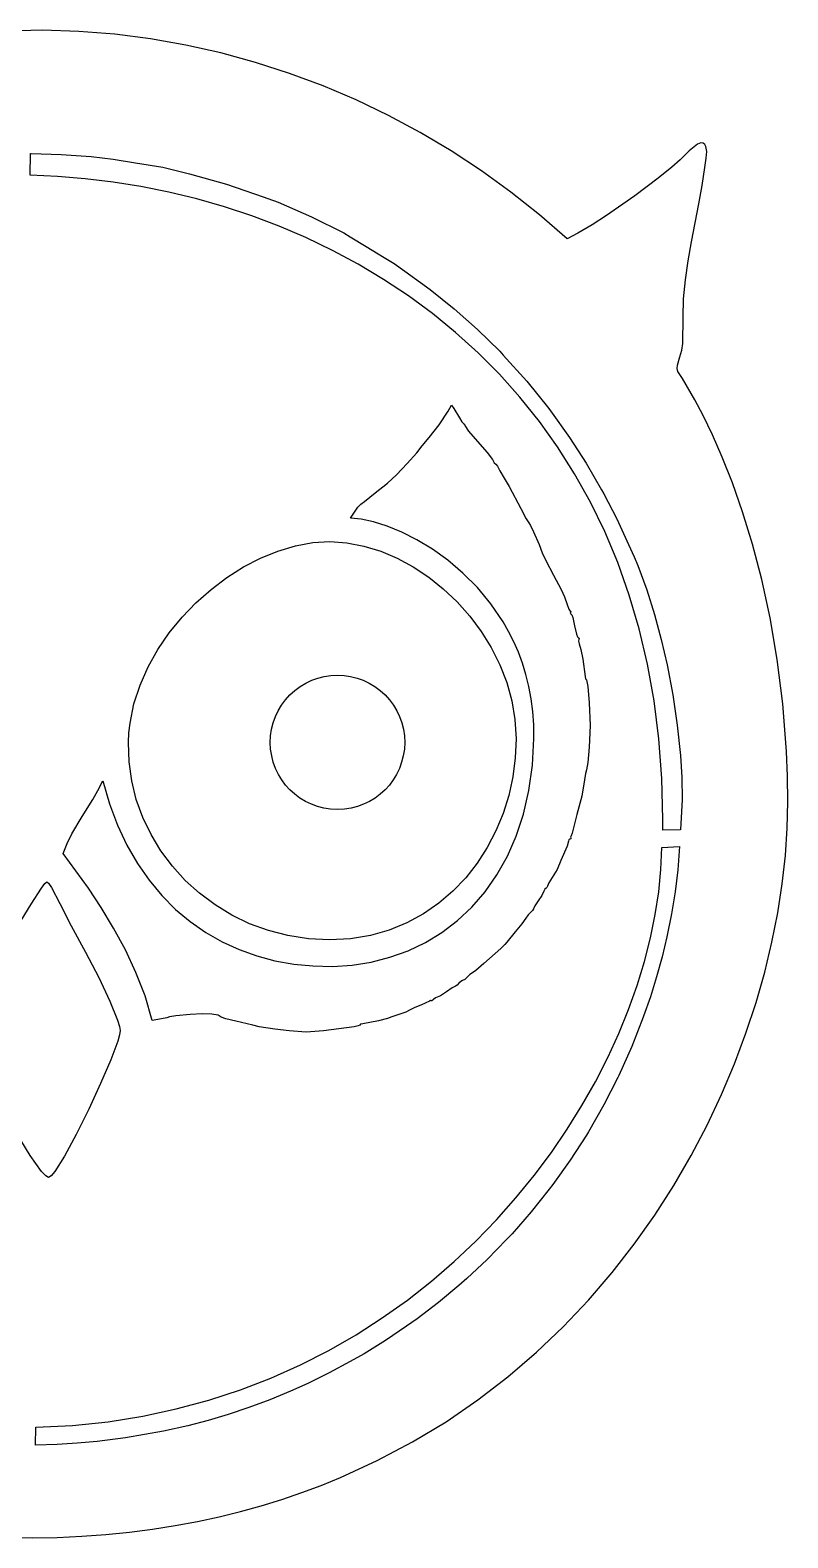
# Model space of a CAD drawing. Extents: x -361 to 19, y -168 to 213.
# Drawn here: x -171.8 to 19.1, y -167.5 to 212.6 of the extents above; entities that cross this region are included whole.
import ezdxf

# ---------------------------------------------------------------- set-up
doc = ezdxf.new("R2010")
doc.units = 0

msp = doc.modelspace()

# ---------------------------------------------------------------- linework, layer by layer
at = {"layer": 'Layer 1', "color": 4}
for p, q in [((-168.733258, 212.621371), (-177.559248, 212.405554)), ((-159.575361, 212.308867), (-168.733258, 212.621371)), ((-150.485121, 211.572359), (-159.575361, 212.308867)), ((-141.473499, 210.41761), (-150.485121, 211.572359)), ((-132.551456, 208.850384), (-141.473499, 210.41761)), ((-123.729951, 206.876443), (-132.551456, 208.850384)), ((-115.019946, 204.501552), (-123.729951, 206.876443)), ((-106.432401, 201.731472), (-115.019946, 204.501552)), ((-97.978276, 198.571969), (-106.432401, 201.731472)), ((-89.668533, 195.028805), (-97.978276, 198.571969)), ((-81.514132, 191.107743), (-89.668533, 195.028805)), ((-73.526032, 186.814547), (-81.514132, 191.107743)), ((-65.715196, 182.15498), (-73.526032, 186.814547)), ((-3.649713, 183.867181), (-5.733035, 182.189571)), ((-2.824908, 184.238899), (-3.649713, 183.867181)), ((-2.216855, 184.158879), (-2.824908, 184.238899)), ((-1.804688, 183.777772), (-2.216855, 184.158879)), ((-1.522601, 183.308636), (-1.804688, 183.777772)), ((-1.295545, 182.059663), (-1.522601, 183.308636)), ((-171.815069, 176.021777), (-171.747251, 181.48322)), ((-171.747251, 181.48322), (-171.526779, 181.486522)), ((-171.526835, 181.489833), (-163.995753, 181.287634)), ((-171.526779, 181.489824), (-171.526835, 181.489833)), ((-171.526779, 181.486522), (-171.526779, 181.489824)), ((-163.995753, 181.287634), (-156.481963, 180.742387)), ((-156.481963, 180.742387), (-156.479141, 180.742387)), ((-156.479141, 180.742387), (-150.858435, 180.063734)), ((-150.858435, 180.063734), (-145.264674, 179.192919)), ((-145.264674, 179.192919), (-138.407549, 178.109231)), ((-58.092583, 177.134805), (-65.715196, 182.15498)), ((-8.033747, 179.968132), (-10.118772, 178.044946)), ((-5.733035, 182.189571), (-8.033747, 179.968132)), ((-1.818052, 177.992622), (-1.429443, 180.318733)), ((-1.429443, 180.318733), (-1.295545, 182.059663)), ((-164.898915, 175.738383), (-171.815069, 176.021777)), ((-157.927253, 175.177137), (-164.898915, 175.738383)), ((-150.918103, 174.334902), (-157.927253, 175.177137)), ((-138.407549, 178.109231), (-131.698704, 176.408732)), ((-131.698704, 176.408732), (-122.29459, 173.779104)), ((-50.669154, 171.759786), (-58.092583, 177.134805)), ((-13.553228, 175.318609), (-19.41469, 170.884378)), ((-10.118772, 178.044946), (-13.553228, 175.318609)), ((-2.488794, 173.456812), (-1.818052, 177.992622)), ((-143.889485, 173.208542), (-150.918103, 174.334902)), ((-136.859421, 171.794921), (-143.889485, 173.208542)), ((-129.845931, 170.090904), (-136.859421, 171.794921)), ((-122.29459, 173.779104), (-113.064869, 170.598372)), ((-43.455869, 166.035686), (-50.669154, 171.759786)), ((-3.328209, 168.804343), (-2.488794, 173.456812)), ((-122.867035, 168.093354), (-129.845931, 170.090904)), ((-115.940755, 165.799135), (-122.867035, 168.093354)), ((-113.064869, 170.598372), (-111.955848, 170.196535)), ((-111.955848, 170.196535), (-109.287409, 169.229704)), ((-109.287409, 169.229704), (-100.922162, 165.587639)), ((-19.41469, 170.884378), (-26.538769, 165.879336)), ((-5.177184, 159.277139), (-3.328209, 168.804343)), ((-109.085111, 163.205112), (-115.940755, 165.799135)), ((-100.922162, 165.587639), (-92.774107, 161.488986)), ((-36.46369, 159.968269), (-43.455869, 166.035686)), ((-30.210417, 163.518099), (-33.761073, 161.440566)), ((-26.538769, 165.879336), (-30.210417, 163.518099)), ((-102.318124, 160.308147), (-109.085111, 163.205112)), ((-95.657814, 157.105106), (-102.318124, 160.308147)), ((-92.774107, 161.488986), (-91.155167, 160.503416)), ((-91.155167, 160.503416), (-87.136803, 158.057672)), ((-33.761073, 161.440566), (-36.46369, 159.968269)), ((-89.122202, 153.592852), (-95.657814, 157.105106)), ((-87.136803, 158.057672), (-84.140957, 156.234251)), ((-84.140957, 156.234251), (-83.029171, 155.557911)), ((-6.018808, 154.466257), (-5.177184, 159.277139)), ((-82.72931, 149.768249), (-89.122202, 153.592852)), ((-83.029171, 155.557911), (-80.083477, 153.764807)), ((-80.083477, 153.764807), (-77.357718, 151.880203)), ((-6.693233, 149.666423), (-6.018808, 154.466257)), ((-76.497157, 145.628162), (-82.72931, 149.768249)), ((-77.357718, 151.880203), (-71.023658, 147.256847)), ((-7.11649, 144.909564), (-6.693233, 149.666423)), ((-70.443764, 141.169453), (-76.497157, 145.628162)), ((-71.023658, 147.256847), (-64.923458, 142.34043)), ((-7.204612, 140.227606), (-7.11649, 144.909564)), ((-64.587152, 136.388987), (-70.443764, 141.169453)), ((-64.923458, 142.34043), (-59.067416, 137.13967)), ((-59.067416, 137.13967), (-53.465829, 131.66329)), ((-7.324366, 133.656912), (-7.204612, 140.227606)), ((-58.945342, 131.283629), (-64.587152, 136.388987)), ((-7.589644, 131.935685), (-7.324366, 133.656912)), ((-53.536355, 125.850241), (-58.945342, 131.283629)), ((-53.465829, 131.66329), (-52.588287, 130.671646)), ((-52.588287, 130.671646), (-46.665212, 124.092686)), ((-8.678789, 128.120513), (-8.081618, 130.236262)), ((-8.081618, 130.236262), (-7.589644, 131.935685)), ((-48.37821, 120.085689), (-53.536355, 125.850241)), ((-8.717328, 127.336677), (-8.678789, 128.120513)), ((-8.543531, 126.56187), (-8.717328, 127.336677)), ((-7.367566, 124.760589), (-8.543531, 126.56187)), ((-46.665212, 124.092686), (-41.109801, 117.204905)), ((-4.264474, 119.417316), (-7.367566, 124.760589)), ((-66.496621, 116.518597), (-65.66209, 118.034412)), ((-65.66209, 118.034412), (-65.660961, 118.035598)), ((-65.66209, 118.034412), (-65.66209, 118.034412)), ((-65.660961, 118.035598), (-65.016055, 117.22531)), ((-43.48893, 113.986835), (-48.37821, 120.085689)), ((-2.189382, 115.445823), (-4.264474, 119.417316)), ((-68.693545, 113.108657), (-66.496621, 116.518597)), ((-65.016055, 117.22531), (-63.640222, 114.916252)), ((-63.640222, 114.916252), (-63.031663, 113.857365)), ((-41.109801, 117.204905), (-40.697475, 116.632728)), ((-40.697475, 116.632728), (-35.866084, 109.925547)), ((0.128541, 110.622903), (-2.189382, 115.445823)), ((-71.260758, 109.962434), (-68.693545, 113.108657)), ((-63.031663, 113.857365), (-62.595125, 113.416946)), ((-62.595125, 113.416946), (-62.373545, 113.270674)), ((-62.373545, 113.270674), (-62.281463, 112.919191)), ((-62.281463, 112.919191), (-61.338418, 111.548184)), ((-61.338418, 111.548184), (-59.071185, 108.950441)), ((-38.886534, 107.550544), (-43.48893, 113.986835)), ((2.609645, 104.959911), (0.128541, 110.622903)), ((-74.359641, 106.08772), (-73.037347, 107.800019)), ((-73.037347, 107.800019), (-71.260758, 109.962434)), ((-59.071185, 108.950441), (-56.639845, 106.162202)), ((-34.589043, 100.773681), (-38.886534, 107.550544)), ((-35.866084, 109.925547), (-31.6718, 103.440292)), ((-79.492221, 100.542159), (-76.773169, 103.385456)), ((-76.773169, 103.385456), (-74.359641, 106.08772)), ((-56.639845, 106.162202), (-55.301995, 104.332919)), ((-55.301995, 104.332919), (-54.831798, 103.523181)), ((-54.831798, 103.523181), (-54.486739, 103.186391)), ((-54.486739, 103.186391), (-54.070518, 102.694153)), ((-54.070518, 102.694153), (-53.429507, 101.510696)), ((-31.6718, 103.440292), (-27.791312, 96.765299)), ((5.174278, 98.468205), (2.609645, 104.959911)), ((-81.73109, 98.40676), (-79.492221, 100.542159)), ((-53.429507, 101.510696), (-52.367307, 99.65421)), ((-52.367307, 99.65421), (-51.071036, 97.549768)), ((-30.614478, 93.653108), (-34.589043, 100.773681)), ((-87.586665, 93.777102), (-84.856503, 95.937316)), ((-84.856503, 95.937316), (-81.73109, 98.40676)), ((-51.071036, 97.549768), (-48.185253, 91.985696)), ((-27.791312, 96.765299), (-27.202089, 95.744981)), ((-27.202089, 95.744981), (-23.980504, 89.430626)), ((7.742791, 91.159141), (5.174278, 98.468205)), ((-91.11591, 89.573233), (-89.194178, 92.335483)), ((-89.194178, 92.335483), (-88.444215, 93.094712)), ((-88.444215, 93.094712), (-87.586665, 93.777102)), ((-48.185253, 91.985696), (-46.824283, 89.431913)), ((-26.98086, 86.18569), (-30.614478, 93.653108)), ((-88.384896, 89.342469), (-91.11591, 89.573233)), ((-85.262227, 88.686758), (-88.384896, 89.342469)), ((-81.827218, 87.604644), (-85.262227, 88.686758)), ((-78.159185, 86.094671), (-81.827218, 87.604644)), ((-46.824283, 89.431913), (-46.113234, 88.369724)), ((-46.113234, 88.369724), (-45.683904, 87.722049)), ((-45.683904, 87.722049), (-45.000319, 86.164863)), ((-23.980504, 89.430626), (-21.038383, 82.983259)), ((10.235533, 83.044075), (7.742791, 91.159141)), ((-100.593065, 83.410642), (-96.261781, 83.670273)), ((-96.261781, 83.670273), (-91.967928, 83.377146)), ((-74.337445, 84.155384), (-78.159185, 86.094671)), ((-70.441314, 81.785328), (-74.337445, 84.155384)), ((-45.000319, 86.164863), (-43.537392, 82.901669)), ((-23.706209, 78.368291), (-26.98086, 86.18569)), ((-113.76293, 79.513365), (-109.389524, 81.299115)), ((-109.389524, 81.299115), (-104.984274, 82.609232)), ((-104.984274, 82.609232), (-100.593065, 83.410642)), ((-91.967928, 83.377146), (-87.683079, 82.563149)), ((-87.683079, 82.563149), (-83.444216, 81.259511)), ((-83.444216, 81.259511), (-79.288321, 79.497458)), ((-66.550107, 78.983046), (-70.441314, 81.785328)), ((-43.537392, 82.901669), (-42.773228, 80.86841)), ((-42.773228, 80.86841), (-41.879834, 78.929854)), ((-21.038383, 82.983259), (-19.609633, 79.814862)), ((12.572854, 74.134365), (10.235533, 83.044075)), ((-122.230678, 74.647256), (-118.05861, 77.285054)), ((-118.05861, 77.285054), (-113.76293, 79.513365)), ((-79.288321, 79.497458), (-75.252375, 77.308218)), ((-75.252375, 77.308218), (-71.373361, 74.723018)), ((-62.74314, 75.747084), (-66.550107, 78.983046)), ((-41.879834, 78.929854), (-39.89754, 75.232074)), ((-20.808547, 70.197775), (-23.706209, 78.368291)), ((-19.609633, 79.814862), (-18.630689, 77.63811)), ((-18.630689, 77.63811), (-16.418633, 71.492874)), ((-126.233252, 71.633042), (-122.230678, 74.647256)), ((-71.373361, 74.723018), (-67.688259, 71.773085)), ((-59.09973, 72.075986), (-62.74314, 75.747084)), ((-39.89754, 75.232074), (-37.974868, 71.598778)), ((14.675103, 64.441366), (12.572854, 74.134365)), ((-130.020448, 68.275487), (-126.233252, 71.633042)), ((-67.688259, 71.773085), (-64.234053, 68.489648)), ((-64.234053, 68.489648), (-61.047723, 64.903933)), ((-55.699192, 67.968296), (-59.09973, 72.075986)), ((-37.974868, 71.598778), (-37.156001, 69.740828)), ((-37.156001, 69.740828), (-36.496173, 67.820417)), ((-18.305893, 61.671006), (-20.808547, 70.197775)), ((-16.418633, 71.492874), (-14.457116, 65.267103)), ((-133.546382, 64.607663), (-130.020448, 68.275487)), ((-61.047723, 64.903933), (-58.166252, 61.047168)), ((-52.620843, 63.422559), (-55.699192, 67.968296)), ((-36.496173, 67.820417), (-36.073994, 66.636961)), ((-36.073994, 66.636961), (-35.725029, 66.144723)), ((-35.725029, 66.144723), (-35.579745, 66.041094)), ((-35.646741, 65.791945), (-35.702519, 65.542796)), ((-35.702519, 65.542796), (-35.530437, 65.439167)), ((-35.579745, 66.041094), (-35.646741, 65.791945)), ((-35.530437, 65.439167), (-35.299441, 65.195984)), ((-35.299441, 65.195984), (-35.044609, 64.540794)), ((-14.457116, 65.267103), (-12.748351, 58.96834)), ((-136.765169, 60.662643), (-133.546382, 64.607663)), ((-58.166252, 61.047168), (-55.626621, 56.950581)), ((-51.227275, 60.984969), (-52.620843, 63.422559)), ((-49.943998, 58.43732), (-51.227275, 60.984969)), ((-35.044609, 64.540794), (-34.601644, 62.440556)), ((-34.601644, 62.440556), (-34.149485, 60.368925)), ((-16.216268, 52.784847), (-18.305893, 61.671006)), ((16.462631, 53.976437), (14.675103, 64.441366)), ((-139.630927, 56.4735), (-136.765169, 60.662643)), ((-48.780927, 55.779432), (-49.943998, 58.43732)), ((-34.149485, 60.368925), (-33.883114, 59.695856)), ((-33.883114, 59.695856), (-33.646378, 59.441945)), ((-33.646378, 59.441945), (-33.480495, 59.328181)), ((-33.551043, 59.05499), (-33.609075, 58.558815)), ((-33.609075, 58.558815), (-33.413234, 57.908462)), ((-33.480495, 59.328181), (-33.551043, 59.05499)), ((-33.413234, 57.908462), (-33.016947, 56.485005)), ((-12.748351, 58.96834), (-11.294548, 52.604124)), ((-142.097771, 52.073306), (-139.630927, 56.4735)), ((-55.626621, 56.950581), (-53.465813, 52.645398)), ((-47.747974, 53.011123), (-48.780927, 55.779432)), ((-33.016947, 56.485005), (-32.529907, 54.024199)), ((-32.529907, 54.024199), (-31.942574, 49.67827)), ((17.855785, 42.750933), (16.462631, 53.976437)), ((-144.119818, 47.495136), (-142.097771, 52.073306)), ((-99.283458, 49.266068), (-97.677605, 49.669639)), ((-97.677605, 49.669639), (-96.032301, 49.915154)), ((-96.032301, 49.915154), (-94.358649, 49.998014)), ((-94.358649, 49.998014), (-92.684997, 49.915154)), ((-92.684997, 49.915154), (-91.039693, 49.669639)), ((-91.039693, 49.669639), (-89.433841, 49.266068)), ((-53.465813, 52.645398), (-51.720808, 48.162847)), ((-46.855056, 50.13221), (-47.747974, 53.011123)), ((-46.112087, 47.142512), (-46.855056, 50.13221)), ((-31.942574, 49.67827), (-31.854514, 49.099361)), ((-14.557694, 43.536164), (-16.216268, 52.784847)), ((-11.294548, 52.604124), (-9.854167, 45.010734)), ((-145.651184, 42.772061), (-144.119818, 47.495136)), ((-106.332324, 45.038356), (-105.090282, 46.163215)), ((-105.090282, 46.163215), (-103.753271, 47.153015)), ((-103.753271, 47.153015), (-102.332394, 48.003157)), ((-102.332394, 48.003157), (-100.838755, 48.709041)), ((-100.838755, 48.709041), (-99.283458, 49.266068)), ((-89.433841, 49.266068), (-87.878543, 48.709041)), ((-87.878543, 48.709041), (-86.384904, 48.003157)), ((-86.384904, 48.003157), (-84.964027, 47.153015)), ((-84.964027, 47.153015), (-83.627016, 46.163215)), ((-83.627016, 46.163215), (-82.384974, 45.038356)), ((-51.720808, 48.162847), (-50.428589, 43.534156)), ((-45.52898, 44.041846), (-46.112087, 47.142512)), ((-31.854514, 49.099361), (-31.642713, 48.858612)), ((-31.642713, 48.858612), (-31.302773, 47.154695)), ((-31.302773, 47.154695), (-30.906847, 43.058183)), ((-146.645985, 37.937155), (-145.651184, 42.772061)), ((-109.297125, 41.038426), (-108.446984, 42.459303)), ((-108.446984, 42.459303), (-107.457183, 43.796314)), ((-107.457183, 43.796314), (-106.332324, 45.038356)), ((-82.384974, 45.038356), (-81.260115, 43.796314)), ((-81.260115, 43.796314), (-80.270315, 42.459303)), ((-80.270315, 42.459303), (-79.420173, 41.038426)), ((-50.428589, 43.534156), (-49.626138, 38.790551)), ((-45.115652, 40.830032), (-45.52898, 44.041846)), ((-30.906847, 43.058183), (-30.647732, 37.34016)), ((-13.34819, 33.921819), (-14.557694, 43.536164)), ((-9.854167, 45.010734), (-8.778255, 37.358056)), ((18.774918, 30.776211), (17.855785, 42.750933)), ((-110.560036, 37.989489), (-110.003009, 39.544787)), ((-110.003009, 39.544787), (-109.297125, 41.038426)), ((-79.420173, 41.038426), (-78.714289, 39.544787)), ((-78.714289, 39.544787), (-78.157262, 37.989489)), ((-49.626138, 38.790551), (-49.350436, 33.963261)), ((-44.882015, 37.506886), (-45.115652, 40.830032)), ((-147.058338, 33.02349), (-146.927835, 35.4881)), ((-146.927835, 35.4881), (-146.645985, 37.937155)), ((-111.291982, 33.064681), (-111.209122, 34.738333)), ((-111.209122, 34.738333), (-110.963607, 36.383637)), ((-110.963607, 36.383637), (-110.560036, 37.989489)), ((-78.157262, 37.989489), (-77.753691, 36.383637)), ((-77.753691, 36.383637), (-77.508176, 34.738333)), ((-77.508176, 34.738333), (-77.425316, 33.064681)), ((-44.837985, 34.072227), (-44.882015, 37.506886)), ((-30.647732, 37.34016), (-30.894711, 31.857489)), ((-8.778255, 37.358056), (-7.883074, 29.718216)), ((-146.898728, 28.121263), (-147.058338, 33.02349)), ((-147.058338, 33.02349), (-147.058338, 33.02349)), ((-111.204557, 31.333346), (-111.291982, 33.064681)), ((-110.947957, 29.652024), (-111.204557, 31.333346)), ((-77.512741, 31.333346), (-77.769341, 29.652024)), ((-77.425316, 33.064681), (-77.512741, 31.333346)), ((-77.425316, 33.064681), (-77.425316, 33.064681)), ((-49.350436, 33.963261), (-49.561492, 29.12369)), ((-45.212024, 27.295852), (-44.837985, 34.072227)), ((-30.894711, 31.857489), (-31.272868, 27.939884)), ((-12.605779, 23.938677), (-13.34819, 33.921819)), ((19.031834, 24.511442), (18.774918, 30.776211)), ((-146.224435, 23.318559), (-146.898728, 28.121263)), ((-110.530693, 28.029226), (-110.947957, 29.652024)), ((-109.961277, 26.473464), (-110.530693, 28.029226)), ((-78.186605, 28.029226), (-78.756021, 26.473464)), ((-77.769341, 29.652024), (-78.186605, 28.029226)), ((-49.561492, 29.12369), (-50.18734, 24.345497)), ((-46.09802, 20.930547), (-45.212024, 27.295852)), ((-31.272868, 27.939884), (-31.587059, 26.104445)), ((-7.883074, 29.718216), (-7.590614, 24.186523)), ((-154.734246, 20.905042), (-153.525686, 23.332121)), ((-153.525686, 23.332121), (-151.835881, 17.555999)), ((-145.059765, 18.645286), (-146.224435, 23.318559)), ((-109.24822, 24.993249), (-109.961277, 26.473464)), ((-108.400035, 23.597093), (-109.24822, 24.993249)), ((-107.425232, 22.293509), (-108.400035, 23.597093)), ((-80.317263, 23.597093), (-81.292066, 22.293509)), ((-79.469078, 24.993249), (-80.317263, 23.597093)), ((-78.756021, 26.473464), (-79.469078, 24.993249)), ((-50.18734, 24.345497), (-51.217001, 19.663296)), ((-32.105755, 23.635001), (-32.817548, 19.47064)), ((-31.850207, 25.233525), (-32.105755, 23.635001)), ((-31.587059, 26.104445), (-31.850207, 25.233525)), ((-12.348479, 13.583601), (-12.605779, 23.938677)), ((-7.590614, 24.186523), (-7.48785, 18.648164)), ((19.140377, 18.063628), (19.031834, 24.511442)), ((-156.034997, 18.634367), (-154.734246, 20.905042)), ((-106.332324, 21.091006), (-107.425232, 22.293509)), ((-105.129821, 19.998098), (-106.332324, 21.091006)), ((-103.826237, 19.023295), (-105.129821, 19.998098)), ((-102.430081, 18.17511), (-103.826237, 19.023295)), ((-84.891062, 19.023295), (-86.287217, 18.17511)), ((-83.587477, 19.998098), (-84.891062, 19.023295)), ((-82.384974, 21.091006), (-83.587477, 19.998098)), ((-81.292066, 22.293509), (-82.384974, 21.091006)), ((-51.217001, 19.663296), (-52.639493, 15.111701)), ((-47.466256, 14.979186), (-46.09802, 20.930547)), ((-32.817548, 19.47064), (-34.009655, 14.878945)), ((-158.748053, 14.330276), (-156.034997, 18.634367)), ((-151.835881, 17.555999), (-149.806442, 12.165361)), ((-143.429023, 14.131352), (-145.059765, 18.645286)), ((-100.949866, 17.462053), (-102.430081, 18.17511)), ((-99.394104, 16.892637), (-100.949866, 17.462053)), ((-97.771306, 16.475373), (-99.394104, 16.892637)), ((-96.089984, 16.218773), (-97.771306, 16.475373)), ((-94.358649, 16.131348), (-96.089984, 16.218773)), ((-92.627314, 16.218773), (-94.358649, 16.131348)), ((-90.945992, 16.475373), (-92.627314, 16.218773)), ((-89.323194, 16.892637), (-90.945992, 16.475373)), ((-87.767432, 17.462053), (-89.323194, 16.892637)), ((-86.287217, 18.17511), (-87.767432, 17.462053)), ((-7.48785, 18.648164), (-7.897411, 10.973582)), ((19.007822, 11.396632), (19.140377, 18.063628)), ((19.140377, 18.063628), (19.140377, 18.063628)), ((-161.334828, 9.955933), (-158.748053, 14.330276)), ((-149.806442, 12.165361), (-147.455021, 7.159166)), ((-141.356513, 9.806664), (-143.429023, 14.131352)), ((-52.639493, 15.111701), (-54.443837, 10.725323)), ((-49.287019, 9.444646), (-47.466256, 14.979186)), ((-34.009655, 14.878945), (-34.931279, 11.20125)), ((-12.388724, 10.917928), (-12.348479, 13.583601)), ((-162.477728, 7.597444), (-161.334828, 9.955933)), ((-138.866541, 5.701129), (-141.356513, 9.806664)), ((-54.443837, 10.725323), (-56.619053, 6.538776)), ((-51.530594, 4.329801), (-49.287019, 9.444646)), ((-36.175908, 8.124351), (-36.497697, 6.924832)), ((-36.054937, 8.489839), (-36.175908, 8.124351)), ((-35.764145, 8.641946), (-36.054937, 8.489839)), ((-35.541835, 8.710103), (-35.764145, 8.641946)), ((-35.475319, 9.517823), (-35.648554, 9.158847)), ((-35.648554, 9.158847), (-35.585019, 8.874018)), ((-35.585019, 8.874018), (-35.541835, 8.710103)), ((-35.174481, 10.182245), (-35.475319, 9.517823)), ((-34.931279, 11.20125), (-35.174481, 10.182245)), ((-7.897411, 10.973582), (-12.388724, 10.917928)), ((18.545072, 4.492891), (19.007822, 11.396632)), ((-163.465298, 5.047423), (-162.477728, 7.597444)), ((-157.144033, -3.742843), (-163.465298, 5.047423)), ((-147.455021, 7.159166), (-144.799267, 2.53637)), ((-135.983412, 1.844655), (-138.866541, 5.701129)), ((-56.619053, 6.538776), (-59.154161, 2.586674)), ((-54.167266, -0.362474), (-51.530594, 4.329801)), ((-36.497697, 6.924832), (-38.094144, 3.283591)), ((-12.832737, 1.02942), (-12.612583, 6.529682)), ((-12.612583, 6.529682), (-8.149407, 6.819722)), ((-12.612583, 6.529682), (-12.612583, 6.529682)), ((-8.149407, 6.819722), (-8.616044, 0.959282)), ((17.747608, -2.61832), (18.545072, 4.492891)), ((-144.799267, 2.53637), (-141.85683, -1.704067)), ((-132.731432, -1.73285), (-135.983412, 1.844655)), ((-59.154161, 2.586674), (-62.038181, -1.096371)), ((-38.99813, 0.989434), (-40.232852, -1.034635)), ((-38.094144, 3.283591), (-38.99813, 0.989434)), ((-13.382748, -4.614675), (-12.832737, 1.02942)), ((-8.616044, 0.959282), (-9.291423, -4.633741)), ((-171.544005, -7.748504), (-168.989371, -3.664462)), ((-168.989371, -3.664462), (-168.144147, -2.497674)), ((-168.144147, -2.497674), (-167.634144, -2.070673)), ((-167.634144, -2.070673), (-167.156327, -2.446687)), ((-167.156327, -2.446687), (-166.439943, -3.547501)), ((-166.439943, -3.547501), (-164.344833, -7.528396)), ((-153.915759, -8.614378), (-157.144033, -3.742843)), ((-141.85683, -1.704067), (-138.645362, -5.563189)), ((-129.134906, -5.001478), (-132.731432, -1.73285)), ((-62.038181, -1.096371), (-65.260132, -4.475746)), ((-57.167319, -4.629303), (-54.167266, -0.362474)), ((-41.796645, -3.705276), (-42.100945, -3.938437)), ((-41.564271, -3.568165), (-41.796645, -3.705276)), ((-41.467574, -3.238396), (-41.564271, -3.568165)), ((-41.104869, -2.398368), (-41.467574, -3.238396)), ((-40.232852, -1.034635), (-41.104869, -2.398368)), ((16.610909, -9.907727), (17.747608, -2.61832)), ((-164.344833, -7.528396), (-161.455534, -13.223087)), ((-138.645362, -5.563189), (-135.182513, -9.042037)), ((-125.218138, -7.931323), (-129.134906, -5.001478)), ((-68.809035, -7.516838), (-72.67391, -10.185034)), ((-65.260132, -4.475746), (-68.809035, -7.516838)), ((-60.50104, -8.467811), (-57.167319, -4.629303)), ((-43.805277, -6.927661), (-44.645774, -8.192062)), ((-42.892917, -5.539893), (-43.805277, -6.927661)), ((-42.370488, -4.499026), (-42.892917, -5.539893)), ((-42.100945, -3.938437), (-42.370488, -4.499026)), ((-14.260025, -10.382202), (-13.382748, -4.614675)), ((-9.291423, -4.633741), (-10.193397, -10.196258)), ((-175.015086, -13.385016), (-171.544005, -7.748504)), ((-150.774001, -13.781011), (-153.915759, -8.614378)), ((-135.182513, -9.042037), (-131.485933, -12.141653)), ((-121.005435, -10.492477), (-125.218138, -7.931323)), ((-116.5211, -12.655032), (-121.005435, -10.492477)), ((-72.67391, -10.185034), (-76.843777, -12.44572)), ((-64.138713, -11.875123), (-60.50104, -8.467811)), ((-46.859571, -11.289998), (-47.882747, -12.727917)), ((-46.273589, -10.407225), (-46.859571, -11.289998)), ((-45.648555, -9.770852), (-46.273589, -10.407225)), ((-45.18727, -9.33557), (-45.648555, -9.770852)), ((-44.995352, -8.936293), (-45.18727, -9.33557)), ((-44.645774, -8.192062), (-44.995352, -8.936293)), ((-15.461979, -16.252762), (-14.260025, -10.382202)), ((-10.193397, -10.196258), (-11.339817, -15.965178)), ((15.130456, -17.346054), (16.610909, -9.907727)), ((-161.455534, -13.223087), (-157.878766, -19.841303)), ((-147.817467, -19.225868), (-150.774001, -13.781011)), ((-131.485933, -12.141653), (-127.573273, -14.86308)), ((-127.573273, -14.86308), (-123.462183, -17.207359)), ((-111.78944, -14.38908), (-116.5211, -12.655032)), ((-106.83476, -15.664714), (-111.78944, -14.38908)), ((-81.307655, -14.264284), (-86.054565, -15.606112)), ((-76.843777, -12.44572), (-81.307655, -14.264284)), ((-72.207056, -17.384658), (-68.050623, -14.848364)), ((-68.050623, -14.848364), (-64.138713, -11.875123)), ((-49.558321, -14.698706), (-51.720736, -17.34454)), ((-47.882747, -12.727917), (-49.558321, -14.698706)), ((-123.462183, -17.207359), (-119.170313, -19.175534)), ((-101.681365, -16.452027), (-106.83476, -15.664714)), ((-96.353559, -16.721111), (-101.681365, -16.452027)), ((-91.073527, -16.436592), (-96.353559, -16.721111)), ((-86.054565, -15.606112), (-91.073527, -16.436592)), ((-76.578297, -19.481131), (-72.207056, -17.384658)), ((-53.220041, -18.944711), (-57.451738, -22.737072)), ((-52.170478, -17.936578), (-53.220041, -18.944711)), ((-51.720736, -17.34454), (-52.170478, -17.936578)), ((-16.986021, -22.205954), (-15.461979, -16.252762)), ((-11.339817, -15.965178), (-12.565125, -21.042126)), ((13.301729, -24.904026), (15.130456, -17.346054)), ((-157.878766, -19.841303), (-154.510809, -26.197618)), ((-145.144862, -24.93207), (-147.817467, -19.225868)), ((-119.170313, -19.175534), (-114.715315, -20.768645)), ((-114.715315, -20.768645), (-110.114839, -21.987735)), ((-110.114839, -21.987735), (-105.386534, -22.833846)), ((-90.68372, -23.102867), (-85.846344, -22.343111)), ((-85.846344, -22.343111), (-81.134631, -21.134907)), ((-81.134631, -21.134907), (-76.578297, -19.481131)), ((-57.451738, -22.737072), (-59.505931, -24.494029)), ((-18.829563, -28.221378), (-16.986021, -22.205954)), ((-12.565125, -21.042126), (-13.953364, -26.076188)), ((-154.510809, -26.197618), (-151.729496, -32.189273)), ((-142.854894, -30.882742), (-145.144862, -24.93207)), ((-105.386534, -22.833846), (-100.548053, -23.308021)), ((-100.548053, -23.308021), (-95.617044, -23.411301)), ((-95.617044, -23.411301), (-90.68372, -23.102867)), ((-61.638759, -26.106665), (-62.275822, -26.729543)), ((-61.040462, -25.483797), (-61.638759, -26.106665)), ((-60.576023, -25.22472), (-61.040462, -25.483797)), ((-59.505931, -24.494029), (-60.576023, -25.22472)), ((-13.953364, -26.076188), (-15.503401, -31.063498)), ((11.120209, -32.552367), (13.301729, -24.904026)), ((-66.910585, -29.810831), (-68.361952, -30.807429)), ((-65.46409, -28.814234), (-66.910585, -29.810831)), ((-64.623597, -28.39972), (-65.46409, -28.814234)), ((-64.205443, -28.192463), (-64.623597, -28.39972)), ((-63.774165, -27.694165), (-64.205443, -28.192463)), ((-63.316083, -27.195866), (-63.774165, -27.694165)), ((-62.833236, -26.988609), (-63.316083, -27.195866)), ((-62.275822, -26.729543), (-62.833236, -26.988609)), ((-20.990016, -34.278633), (-18.829563, -28.221378)), ((-151.729496, -32.189273), (-149.830855, -36.953474)), ((-141.046271, -37.061007), (-142.854894, -30.882742)), ((-74.863346, -33.773806), (-76.012788, -34.390875)), ((-73.375788, -33.174328), (-74.863346, -33.773806)), ((-71.197371, -32.214687), (-73.375788, -33.174328)), ((-70.880019, -32.023023), (-71.197371, -32.214687)), ((-70.74813, -32.086248), (-70.880019, -32.023023)), ((-70.585217, -32.096239), (-70.74813, -32.086248)), ((-70.19362, -31.776453), (-70.585217, -32.096239)), ((-69.677248, -31.384855), (-70.19362, -31.776453)), ((-69.214111, -31.221942), (-69.677248, -31.384855)), ((-68.361952, -30.807429), (-69.214111, -31.221942)), ((-15.503401, -31.063498), (-17.214103, -36.00019)), ((8.581376, -40.261803), (11.120209, -32.552367)), ((-149.830855, -36.953474), (-149.305045, -38.605655)), ((-138.749913, -36.651475), (-141.046271, -37.061007)), ((-137.386977, -36.403998), (-138.749913, -36.651475)), ((-136.717038, -36.147652), (-137.386977, -36.403998)), ((-135.119674, -35.855855), (-136.717038, -36.147652)), ((-131.526802, -35.523122), (-135.119674, -35.855855)), ((-128.344822, -35.368612), (-131.526802, -35.523122)), ((-126.003039, -35.430038), (-128.344822, -35.368612)), ((-124.45516, -35.711503), (-126.003039, -35.430038)), ((-123.654891, -36.217106), (-124.45516, -35.711503)), ((-122.490131, -36.618215), (-123.654891, -36.217106)), ((-119.950724, -37.21702), (-122.490131, -36.618215)), ((-115.72676, -38.269285), (-119.950724, -37.21702)), ((-88.011099, -37.92472), (-88.525773, -38.015151)), ((-84.026975, -37.153823), (-88.011099, -37.92472)), ((-81.732116, -36.562764), (-84.026975, -37.153823)), ((-80.625908, -36.165798), (-81.732116, -36.562764)), ((-78.68563, -35.476781), (-80.625908, -36.165798)), ((-77.172827, -34.969663), (-78.68563, -35.476781)), ((-76.012788, -34.390875), (-77.172827, -34.969663)), ((-23.46479, -40.35732), (-20.990016, -34.278633)), ((-17.295129, -36.220691), (-20.18077, -43.640824)), ((-17.214103, -36.00019), (-17.295129, -36.220691)), ((-149.268426, -40.656792), (-149.746993, -42.282289)), ((-149.305045, -38.605655), (-149.110912, -39.627423)), ((-149.110912, -39.627423), (-149.268426, -40.656792)), ((-149.110912, -39.627423), (-149.110912, -39.627423)), ((-114.099234, -38.679178), (-115.72676, -38.269285)), ((-110.126399, -39.217383), (-114.099234, -38.679178)), ((-106.554538, -39.669926), (-110.126399, -39.217383)), ((-102.267371, -39.977957), (-106.554538, -39.669926)), ((-97.902649, -39.654968), (-102.267371, -39.977957)), ((-94.031463, -39.182585), (-97.902649, -39.654968)), ((-90.189978, -38.690756), (-94.031463, -39.182585)), ((-89.11825, -38.44881), (-90.189978, -38.690756)), ((-88.739797, -38.232286), (-89.11825, -38.44881)), ((-88.525773, -38.015151), (-88.739797, -38.232286)), ((-26.251296, -46.437038), (-23.46479, -40.35732)), ((5.680711, -48.003058), (8.581376, -40.261803)), ((-149.746993, -42.282289), (-151.503287, -46.957354)), ((-20.18077, -43.640824), (-23.427959, -50.91222)), ((-151.503287, -46.957354), (-154.051796, -52.92399)), ((-29.346946, -52.497387), (-26.251296, -46.437038)), ((2.413693, -55.746857), (5.680711, -48.003058)), ((-154.051796, -52.92399), (-157.064519, -59.45357)), ((-32.74915, -58.517968), (-29.346946, -52.497387)), ((-23.673267, -51.415479), (-27.212234, -58.349068)), ((-23.427959, -50.91222), (-23.673267, -51.415479)), ((-1.224198, -63.463925), (2.413693, -55.746857)), ((-157.064519, -59.45357), (-160.213458, -65.817465)), ((-36.45532, -64.478378), (-32.74915, -58.517968)), ((-27.212234, -58.349068), (-31.08047, -65.107123)), ((-40.462866, -70.35822), (-36.45532, -64.478378)), ((-5.237479, -71.124986), (-1.224198, -63.463925)), ((-171.796566, -71.117678), (-175.338673, -65.321088)), ((-160.213458, -65.817465), (-163.170613, -71.287047)), ((-31.591998, -65.935586), (-35.692454, -72.290973)), ((-31.08047, -65.107123), (-31.591998, -65.935586)), ((-168.944625, -75.155098), (-171.796566, -71.117678)), ((-163.170613, -71.287047), (-165.607985, -75.133688)), ((-44.7692, -76.137091), (-40.462866, -70.35822)), ((-9.630673, -78.700765), (-5.237479, -71.124986)), ((-167.907068, -76.262685), (-168.944625, -75.155098)), ((-165.607985, -75.133688), (-166.529253, -76.22071)), ((-35.692454, -72.290973), (-40.085137, -78.450928)), ((-167.197574, -76.62876), (-167.907068, -76.262685)), ((-166.529253, -76.22071), (-167.197574, -76.62876)), ((-49.371732, -81.794593), (-44.7692, -76.137091)), ((-40.980854, -79.621163), (-45.543844, -85.332903)), ((-40.085137, -78.450928), (-40.980854, -79.621163)), ((-14.408297, -86.161987), (-9.630673, -78.700765)), ((-54.267873, -87.310325), (-49.371732, -81.794593)), ((-59.455035, -92.663886), (-54.267873, -87.310325)), ((-45.543844, -85.332903), (-50.359776, -90.836194)), ((-19.574872, -93.479378), (-14.408297, -86.161987)), ((-50.359776, -90.836194), (-51.736738, -92.302988)), ((-64.930628, -97.834877), (-59.455035, -92.663886)), ((-51.736738, -92.302988), (-56.659882, -97.329528)), ((-25.134917, -100.62366), (-19.574872, -93.479378)), ((-70.692063, -102.802897), (-64.930628, -97.834877)), ((-56.659882, -97.329528), (-61.796408, -102.141057)), ((-61.796408, -102.141057), (-63.756526, -103.850392)), ((-31.092953, -107.56556), (-25.134917, -100.62366)), ((-76.736752, -107.547546), (-70.692063, -102.802897)), ((-63.756526, -103.850392), (-68.927673, -108.161414)), ((-83.062106, -112.048424), (-76.736752, -107.547546)), ((-68.927673, -108.161414), (-74.27317, -112.25751)), ((-37.453498, -114.275803), (-31.092953, -107.56556)), ((-89.665535, -116.285131), (-83.062106, -112.048424)), ((-74.27317, -112.25751), (-76.932211, -114.144871)), ((-96.54445, -120.237266), (-89.665535, -116.285131)), ((-82.231283, -117.724122), (-87.667155, -121.095158)), ((-76.932211, -114.144871), (-82.231283, -117.724122)), ((-44.221073, -120.725112), (-37.453498, -114.275803)), ((-103.696263, -123.884429), (-96.54445, -120.237266)), ((-87.667155, -121.095158), (-91.125477, -123.064645)), ((-51.400197, -126.884213), (-44.221073, -120.725112)), ((-111.118384, -127.206221), (-103.696263, -123.884429)), ((-91.125477, -123.064645), (-96.43818, -125.920724)), ((-118.808224, -130.18224), (-111.118384, -127.206221)), ((-101.853224, -128.58065), (-106.178054, -130.502189)), ((-96.43818, -125.920724), (-101.853224, -128.58065)), ((-58.995389, -132.72383), (-51.400197, -126.884213)), ((-134.980707, -135.015362), (-126.763195, -132.792087)), ((-126.763195, -132.792087), (-118.808224, -130.18224)), ((-111.400361, -132.664533), (-116.694698, -134.646791)), ((-106.178054, -130.502189), (-111.400361, -132.664533)), ((-67.01117, -138.214688), (-58.995389, -132.72383)), ((-152.193, -138.220592), (-143.458172, -136.831663)), ((-143.458172, -136.831663), (-134.980707, -135.015362)), ((-121.941717, -136.377604), (-126.970783, -137.888893)), ((-116.694698, -134.646791), (-121.941717, -136.377604)), ((-170.457467, -144.156354), (-170.42439, -139.63473)), ((-170.42439, -139.63473), (-161.182602, -139.161748)), ((-161.182602, -139.161748), (-152.193, -138.220592)), ((-138.243889, -140.620307), (-147.768889, -142.320809)), ((-132.046035, -139.239506), (-138.243889, -140.620307)), ((-126.970783, -137.888893), (-132.046035, -139.239506)), ((-75.452059, -143.327513), (-67.01117, -138.214688)), ((-165.019722, -143.965092), (-170.457467, -144.156354)), ((-159.955121, -143.650583), (-165.019722, -143.965092)), ((-154.902733, -143.180712), (-159.955121, -143.650583)), ((-147.768889, -142.320809), (-154.902733, -143.180712)), ((-84.322576, -148.033028), (-75.452059, -143.327513)), ((-93.62724, -152.301959), (-84.322576, -148.033028)), ((-103.370571, -156.10503), (-98.44379, -154.263557)), ((-98.44379, -154.263557), (-93.62724, -152.301959)), ((-118.817956, -160.872111), (-113.557089, -159.412966)), ((-113.557089, -159.412966), (-108.408149, -157.82272)), ((-108.408149, -157.82272), (-103.370571, -156.10503)), ((-135.277764, -164.426333), (-129.677728, -163.382453)), ((-129.677728, -163.382453), (-124.191314, -162.196493)), ((-124.191314, -162.196493), (-118.817956, -160.872111)), ((-165.00204, -167.386443), (-158.825423, -167.107858)), ((-158.825423, -167.107858), (-152.765251, -166.668895)), ((-152.765251, -166.668895), (-146.820961, -166.073214)), ((-146.820961, -166.073214), (-140.991987, -165.324473)), ((-140.991987, -165.324473), (-135.277764, -164.426333)), ((-177.589664, -167.448517), (-171.29567, -167.500991)), ((-171.29567, -167.500991), (-165.00204, -167.386443))]:
    msp.add_line(p, q, dxfattribs=at)

doc.saveas('drawing.dxf')
